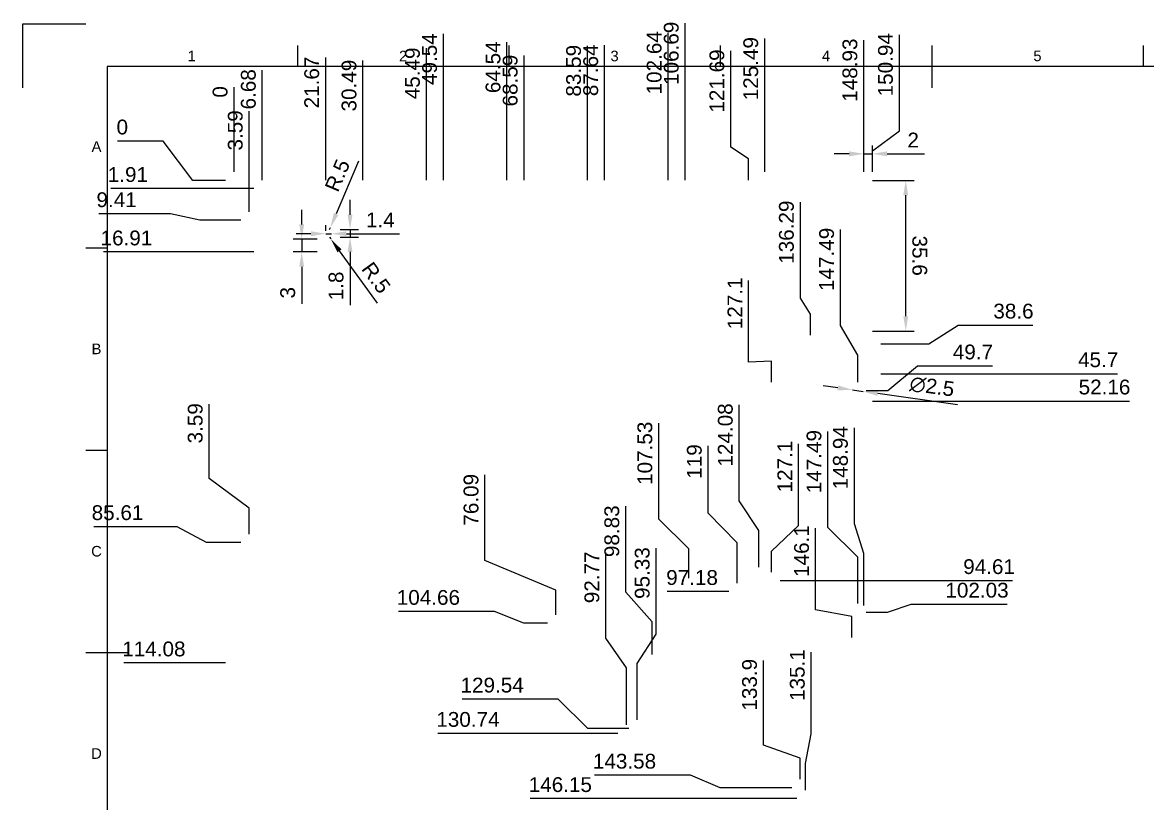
# Paper-space layout 'Sheet1' of a CAD drawing. Header units: millimetres. Extents: x 0 to 420, y 0 to 297.
# Drawn here: x 0 to 266, y 112.8 to 297.4 of the extents above; entities that cross this region are included whole.
import ezdxf
from ezdxf.enums import TextEntityAlignment as Align

# ---------------------------------------------------------------- set-up
doc = ezdxf.new("R2010")
doc.units = ezdxf.units.MM
doc.header["$LTSCALE"] = 0.75
doc.layers.add('Border', color=7, linetype='Continuous', lineweight=25)
doc.layers.add('Dimensions', color=7, linetype='Continuous', lineweight=25)
doc.styles.add('FusionTitle', font='')
doc.styles.get("Standard").update_dxf_attribs({"font": 'arial.ttf'})
doc.styles.get('FusionTitle').set_extended_font_data('Arial Unicode MS')
doc.dimstyles.new('ISO-25', dxfattribs={"dimtxt": 3.5, "dimasz": 3.5, "dimexe": 2, "dimexo": 2, "dimgap": 1.5, "dimtad": 1, "dimzin": 12, "dimdsep": 46, "dimtxsty": 'Standard', "dimcen": 0, "dimclrd": 256, "dimclre": 256, "dimclrt": 256, "dimazin": 3, "dimtp": 0.1, "dimtm": 0.1, "dimtfac": 0.714, "dimtmove": 0, "dimatfit": 3, "dimfxl": 1, "dimtzin": 12, "dimarcsym": 0})

# ---------------------------------------------------------------- blocks, each defined once
blk = doc.blocks.new('ISO_A3_SHEET')
at = {"layer": 'Border'}
for p, q in [((15, 297), (0, 297)), ((0, 297), (0, 282)), ((65, 292), (65, 287)), ((115, 292), (115, 287)), ((165, 292), (165, 287)), ((215, 292), (215, 282)), ((265, 292), (265, 287)), ((410, 287), (20, 287)), ((20, 287), (20, 10)), ((15, 244.16666), (20, 244.16666)), ((15, 196.33333), (20, 196.33333)), ((15, 148.5), (25, 148.5))]:
    blk.add_line(p, q, dxfattribs=at)
at = {"layer": 'Border', "style": 'FusionTitle'}
for s, p in [('1', (40, 289.5)), ('2', (90, 289.5)), ('3', (140, 289.5)), ('4', (190, 289.5)), ('5', (240, 289.5)), ('A', (17.5, 268.08333)), ('B', (17.5, 220.25)), ('C', (17.5, 172.41667)), ('D', (17.5, 124.58334))]:
    blk.add_text(s, height=2.5, dxfattribs=at).set_placement(p, align=Align.MIDDLE)
blk = doc.blocks.new('*D23')
at = {"layer": 'Defpoints', "color": 0, "transparency": 16777216}
for p in [(196.28, 210.55), (198.76, 210.2)]:
    blk.add_point(p, dxfattribs=at)
at = {"layer": 'Dimensions', "lineweight": -2, "transparency": 16777216}
for p, q in [((192.81, 211.04), (189.35, 211.53)), ((196.28, 210.55), (198.76, 210.2)), ((221.13, 207.05), (202.22, 209.71))]:
    blk.add_line(p, q, dxfattribs=at)
at = {"layer": 'Dimensions', "transparency": 16777216}
for points in [[(192.9, 211.62), (192.73, 210.46), (196.28, 210.55)], [(202.3, 210.29), (202.14, 209.14), (198.76, 210.2)]]:
    blk.add_solid(points, dxfattribs=at)
at = {"layer": 'Dimensions', "transparency": 16777216, "insert": (215.07, 211.32), "char_height": 3.5, "attachment_point": 5, "rotation": 351.9716}
blk.add_mtext('∅2.5', dxfattribs=at)
blk = doc.blocks.new('*D27')
at = {"layer": 'Defpoints', "color": 0, "transparency": 16777216}
for p in [(200.96, 266.37), (198.96, 260.08), (200.96, 260.08)]:
    blk.add_point(p, dxfattribs=at)
at = {"layer": 'Dimensions', "lineweight": -2, "transparency": 16777216}
for p, q in [((195.46, 266.37), (191.96, 266.37)), ((198.96, 262.08), (198.96, 268.37)), ((198.96, 266.37), (200.96, 266.37)), ((200.96, 262.08), (200.96, 268.37)), ((204.46, 266.37), (213.28, 266.37))]:
    blk.add_line(p, q, dxfattribs=at)
at = {"layer": 'Dimensions', "transparency": 16777216}
for points in [[(195.46, 266.95), (195.46, 265.78), (198.96, 266.37)], [(204.46, 266.95), (204.46, 265.78), (200.96, 266.37)]]:
    blk.add_solid(points, dxfattribs=at)
at = {"layer": 'Dimensions', "transparency": 16777216, "insert": (210.62, 269.62), "char_height": 3.5, "attachment_point": 5}
blk.add_mtext('2', dxfattribs=at)
blk = doc.blocks.new('*D28')
at = {"layer": 'Defpoints', "color": 0, "transparency": 16777216}
for p in [(198.96, 260.08), (208.86, 260.08), (198.96, 224.48)]:
    blk.add_point(p, dxfattribs=at)
at = {"layer": 'Dimensions', "lineweight": -2, "transparency": 16777216}
for p, q in [((200.96, 260.08), (210.86, 260.08)), ((208.86, 227.98), (208.86, 256.58)), ((200.96, 224.48), (210.86, 224.48))]:
    blk.add_line(p, q, dxfattribs=at)
at = {"layer": 'Dimensions', "transparency": 16777216}
for points in [[(209.44, 256.58), (208.28, 256.58), (208.86, 260.08)], [(209.45, 227.98), (208.28, 227.98), (208.86, 224.48)]]:
    blk.add_solid(points, dxfattribs=at)
at = {"layer": 'Dimensions', "transparency": 16777216, "insert": (212.15, 242.28), "char_height": 3.5, "attachment_point": 5, "rotation": 270.0066}
blk.add_mtext('35.6', dxfattribs=at)
blk = doc.blocks.new('*D29')
at = {"layer": 'Defpoints', "color": 0, "transparency": 16777216}
for p in [(50.03, 278.37), (50.03, 260.08)]:
    blk.add_point(p, dxfattribs=at)
at = {"layer": 'Dimensions', "lineweight": -2, "transparency": 16777216}
blk.add_line((50.03, 262.08), (50.03, 282.15), dxfattribs=at)
at = {"layer": 'Dimensions', "transparency": 16777216, "insert": (46.74, 281.01), "char_height": 3.5, "attachment_point": 5, "rotation": 90}
blk.add_mtext('0', dxfattribs=at)
blk = doc.blocks.new('*D30')
at = {"layer": 'Defpoints', "color": 0, "transparency": 16777216}
for p in [(56.7, 275.56), (56.7, 258.16)]:
    blk.add_point(p, dxfattribs=at)
at = {"layer": 'Dimensions', "lineweight": -2, "transparency": 16777216}
blk.add_line((56.7, 260.16), (56.7, 286.18), dxfattribs=at)
at = {"layer": 'Dimensions', "transparency": 16777216, "insert": (53.42, 281.62), "char_height": 3.5, "attachment_point": 5, "rotation": 90}
blk.add_mtext('6.68', dxfattribs=at)
blk = doc.blocks.new('*D31')
at = {"layer": 'Defpoints', "color": 0, "transparency": 16777216}
for p in [(53.61, 265.87), (53.61, 250.66)]:
    blk.add_point(p, dxfattribs=at)
at = {"layer": 'Dimensions', "lineweight": -2, "transparency": 16777216}
blk.add_line((53.61, 252.66), (53.61, 276.46), dxfattribs=at)
at = {"layer": 'Dimensions', "transparency": 16777216, "insert": (50.33, 271.91), "char_height": 3.5, "attachment_point": 5, "rotation": 90}
blk.add_mtext('3.59', dxfattribs=at)
blk = doc.blocks.new('*D32')
at = {"layer": 'Defpoints', "color": 0, "transparency": 16777216}
for p in [(71.7, 275.8), (71.7, 258.16)]:
    blk.add_point(p, dxfattribs=at)
at = {"layer": 'Dimensions', "lineweight": -2, "transparency": 16777216}
blk.add_line((71.7, 260.16), (71.7, 289.17), dxfattribs=at)
at = {"layer": 'Dimensions', "transparency": 16777216, "insert": (68.41, 283.23), "char_height": 3.5, "attachment_point": 5, "rotation": 90}
blk.add_mtext('21.67', dxfattribs=at)
blk = doc.blocks.new('*D33')
at = {"layer": 'Defpoints', "color": 0, "transparency": 16777216}
for p in [(80.51, 275.1), (80.51, 258.16)]:
    blk.add_point(p, dxfattribs=at)
at = {"layer": 'Dimensions', "lineweight": -2, "transparency": 16777216}
blk.add_line((80.51, 260.16), (80.51, 288.41), dxfattribs=at)
at = {"layer": 'Dimensions', "transparency": 16777216, "insert": (77.23, 282.5), "char_height": 3.5, "attachment_point": 5, "rotation": 90}
blk.add_mtext('30.49', dxfattribs=at)
blk = doc.blocks.new('*D34')
at = {"layer": 'Defpoints', "color": 0, "transparency": 16777216}
for p in [(95.51, 277.9), (95.51, 258.16)]:
    blk.add_point(p, dxfattribs=at)
at = {"layer": 'Dimensions', "lineweight": -2, "transparency": 16777216}
for p, q in [((95.51, 270.9), (95.51, 291.36)), ((95.51, 265.16), (95.51, 270.9)), ((95.51, 260.16), (95.51, 265.16))]:
    blk.add_line(p, q, dxfattribs=at)
at = {"layer": 'Dimensions', "transparency": 16777216, "insert": (92.23, 285.38), "char_height": 3.5, "attachment_point": 5, "rotation": 90}
blk.add_mtext('45.49', dxfattribs=at)
blk = doc.blocks.new('*D35')
at = {"layer": 'Defpoints', "color": 0, "transparency": 16777216}
for p in [(99.56, 281.29), (99.56, 258.16)]:
    blk.add_point(p, dxfattribs=at)
at = {"layer": 'Dimensions', "lineweight": -2, "transparency": 16777216}
blk.add_line((99.56, 260.16), (99.56, 294.72), dxfattribs=at)
at = {"layer": 'Dimensions', "transparency": 16777216, "insert": (96.28, 288.76), "char_height": 3.5, "attachment_point": 5, "rotation": 90}
blk.add_mtext('49.54', dxfattribs=at)
blk = doc.blocks.new('*D36')
at = {"layer": 'Defpoints', "color": 0, "transparency": 16777216}
for p in [(114.56, 279.42), (114.56, 258.16)]:
    blk.add_point(p, dxfattribs=at)
at = {"layer": 'Dimensions', "lineweight": -2, "transparency": 16777216}
for p, q in [((114.56, 272.42), (114.56, 292.73)), ((114.56, 265.42), (114.56, 272.42)), ((114.56, 260.16), (114.56, 265.42))]:
    blk.add_line(p, q, dxfattribs=at)
at = {"layer": 'Dimensions', "transparency": 16777216, "insert": (111.28, 286.83), "char_height": 3.5, "attachment_point": 5, "rotation": 90}
blk.add_mtext('64.54', dxfattribs=at)
blk = doc.blocks.new('*D37')
at = {"layer": 'Defpoints', "color": 0, "transparency": 16777216}
for p in [(118.61, 276.26), (118.61, 258.16)]:
    blk.add_point(p, dxfattribs=at)
at = {"layer": 'Dimensions', "lineweight": -2, "transparency": 16777216}
blk.add_line((118.61, 260.16), (118.61, 289.6), dxfattribs=at)
at = {"layer": 'Dimensions', "transparency": 16777216, "insert": (115.33, 283.68), "char_height": 3.5, "attachment_point": 5, "rotation": 90}
blk.add_mtext('68.59', dxfattribs=at)
blk = doc.blocks.new('*D38')
at = {"layer": 'Defpoints', "color": 0, "transparency": 16777216}
for p in [(133.61, 278.6), (133.61, 258.16)]:
    blk.add_point(p, dxfattribs=at)
at = {"layer": 'Dimensions', "lineweight": -2, "transparency": 16777216}
blk.add_line((133.61, 260.16), (133.61, 291.92), dxfattribs=at)
at = {"layer": 'Dimensions', "transparency": 16777216, "insert": (130.33, 286.01), "char_height": 3.5, "attachment_point": 5, "rotation": 90}
blk.add_mtext('83.59', dxfattribs=at)
blk = doc.blocks.new('*D39')
at = {"layer": 'Defpoints', "color": 0, "transparency": 16777216}
for p in [(137.66, 278.72), (137.66, 258.16)]:
    blk.add_point(p, dxfattribs=at)
at = {"layer": 'Dimensions', "lineweight": -2, "transparency": 16777216}
blk.add_line((137.66, 260.16), (137.66, 292.02), dxfattribs=at)
at = {"layer": 'Dimensions', "transparency": 16777216, "insert": (134.38, 286.12), "char_height": 3.5, "attachment_point": 5, "rotation": 90}
blk.add_mtext('87.64', dxfattribs=at)
blk = doc.blocks.new('*D40')
at = {"layer": 'Defpoints', "color": 0, "transparency": 16777216}
for p in [(152.66, 279.3), (152.66, 258.16)]:
    blk.add_point(p, dxfattribs=at)
at = {"layer": 'Dimensions', "lineweight": -2, "transparency": 16777216}
blk.add_line((152.66, 260.16), (152.66, 294.99), dxfattribs=at)
at = {"layer": 'Dimensions', "transparency": 16777216, "insert": (149.38, 287.89), "char_height": 3.5, "attachment_point": 5, "rotation": 90}
blk.add_mtext('102.64', dxfattribs=at)
blk = doc.blocks.new('*D41')
at = {"layer": 'Defpoints', "color": 0, "transparency": 16777216}
for p in [(156.71, 281.52), (156.71, 258.16)]:
    blk.add_point(p, dxfattribs=at)
at = {"layer": 'Dimensions', "lineweight": -2, "transparency": 16777216}
blk.add_line((156.71, 260.16), (156.71, 297.23), dxfattribs=at)
at = {"layer": 'Dimensions', "transparency": 16777216, "insert": (153.43, 290.13), "char_height": 3.5, "attachment_point": 5, "rotation": 90}
blk.add_mtext('106.69', dxfattribs=at)
blk = doc.blocks.new('*D42')
at = {"layer": 'Defpoints', "color": 0, "transparency": 16777216}
for p in [(167.5, 274.98), (171.71, 258.16)]:
    blk.add_point(p, dxfattribs=at)
at = {"layer": 'Dimensions', "lineweight": -2, "transparency": 16777216}
for p, q in [((167.5, 267.98), (167.5, 290.69)), ((171.71, 265.16), (167.5, 267.98)), ((171.71, 260.16), (171.71, 265.16))]:
    blk.add_line(p, q, dxfattribs=at)
at = {"layer": 'Dimensions', "transparency": 16777216, "insert": (164.22, 283.58), "char_height": 3.5, "attachment_point": 5, "rotation": 90}
blk.add_mtext('121.69', dxfattribs=at)
blk = doc.blocks.new('*D43')
at = {"layer": 'Defpoints', "color": 0, "transparency": 16777216}
for p in [(175.52, 277.9), (175.52, 260.08)]:
    blk.add_point(p, dxfattribs=at)
at = {"layer": 'Dimensions', "lineweight": -2, "transparency": 16777216}
blk.add_line((175.52, 262.08), (175.52, 293.61), dxfattribs=at)
at = {"layer": 'Dimensions', "transparency": 16777216, "insert": (172.23, 286.5), "char_height": 3.5, "attachment_point": 5, "rotation": 90}
blk.add_mtext('125.49', dxfattribs=at)
blk = doc.blocks.new('*D44')
at = {"layer": 'Defpoints', "color": 0, "transparency": 16777216}
for p in [(198.96, 277.55), (198.96, 260.08)]:
    blk.add_point(p, dxfattribs=at)
at = {"layer": 'Dimensions', "lineweight": -2, "transparency": 16777216}
blk.add_line((198.96, 262.08), (198.96, 293.25), dxfattribs=at)
at = {"layer": 'Dimensions', "transparency": 16777216, "insert": (195.67, 286.15), "char_height": 3.5, "attachment_point": 5, "rotation": 90}
blk.add_mtext('148.93', dxfattribs=at)
blk = doc.blocks.new('*D45')
at = {"layer": 'Defpoints', "color": 0, "transparency": 16777216}
for p in [(207.36, 278.83), (200.96, 260.08)]:
    blk.add_point(p, dxfattribs=at)
at = {"layer": 'Dimensions', "lineweight": -2, "transparency": 16777216}
for p, q in [((207.36, 271.83), (207.36, 294.52)), ((200.96, 267.08), (207.36, 271.83)), ((200.96, 262.08), (200.96, 267.08))]:
    blk.add_line(p, q, dxfattribs=at)
at = {"layer": 'Dimensions', "transparency": 16777216, "insert": (204.08, 287.43), "char_height": 3.5, "attachment_point": 5, "rotation": 90}
blk.add_mtext('150.94', dxfattribs=at)
blk = doc.blocks.new('*D46')
at = {"layer": 'Defpoints', "color": 0, "transparency": 16777216}
for p in [(44.15, 196.61), (53.61, 174.46)]:
    blk.add_point(p, dxfattribs=at)
at = {"layer": 'Dimensions', "lineweight": -2, "transparency": 16777216}
for p, q in [((44.15, 189.61), (44.15, 207.21)), ((53.61, 182.61), (44.15, 189.61)), ((53.61, 176.46), (53.61, 182.61))]:
    blk.add_line(p, q, dxfattribs=at)
at = {"layer": 'Dimensions', "transparency": 16777216, "insert": (40.86, 202.66), "char_height": 3.5, "attachment_point": 5, "rotation": 90}
blk.add_mtext('3.59', dxfattribs=at)
blk = doc.blocks.new('*D47')
at = {"layer": 'Defpoints', "color": 0, "transparency": 16777216}
for p in [(109.36, 177.19), (126.11, 155.41)]:
    blk.add_point(p, dxfattribs=at)
at = {"layer": 'Dimensions', "lineweight": -2, "transparency": 16777216}
for p, q in [((109.36, 170.19), (109.36, 190.48)), ((126.11, 163.19), (109.36, 170.19)), ((126.11, 157.41), (126.11, 163.19))]:
    blk.add_line(p, q, dxfattribs=at)
at = {"layer": 'Dimensions', "transparency": 16777216, "insert": (106.08, 184.58), "char_height": 3.5, "attachment_point": 5, "rotation": 90}
blk.add_mtext('76.09', dxfattribs=at)
blk = doc.blocks.new('*D48')
at = {"layer": 'Defpoints', "color": 0, "transparency": 16777216}
for p in [(162.17, 188.42), (169.03, 162.9)]:
    blk.add_point(p, dxfattribs=at)
at = {"layer": 'Dimensions', "lineweight": -2, "transparency": 16777216}
for p, q in [((162.17, 181.42), (162.17, 197.33)), ((169.03, 174.42), (162.17, 181.42)), ((169.03, 164.9), (169.03, 174.42))]:
    blk.add_line(p, q, dxfattribs=at)
at = {"layer": 'Dimensions', "transparency": 16777216, "insert": (158.88, 193.63), "char_height": 3.5, "attachment_point": 5, "rotation": 90}
blk.add_mtext('119', dxfattribs=at)
blk = doc.blocks.new('*D49')
at = {"layer": 'Defpoints', "color": 0, "transparency": 16777216}
for p in [(171.71, 224.11), (177.13, 210.38)]:
    blk.add_point(p, dxfattribs=at)
at = {"layer": 'Dimensions', "lineweight": -2, "transparency": 16777216}
for p, q in [((171.71, 217.11), (171.71, 236.42)), ((177.13, 217.38), (171.71, 217.11)), ((177.13, 212.38), (177.13, 217.38))]:
    blk.add_line(p, q, dxfattribs=at)
at = {"layer": 'Dimensions', "transparency": 16777216, "insert": (168.46, 231.02), "char_height": 3.5, "attachment_point": 5, "rotation": 90}
blk.add_mtext('127.1', dxfattribs=at)
blk = doc.blocks.new('*D50')
at = {"layer": 'Defpoints', "color": 0, "transparency": 16777216}
for p in [(193.45, 232.8), (197.52, 210.38)]:
    blk.add_point(p, dxfattribs=at)
at = {"layer": 'Dimensions', "lineweight": -2, "transparency": 16777216}
for p, q in [((193.45, 225.8), (193.45, 248.51)), ((197.52, 218.8), (193.45, 225.8)), ((197.52, 212.38), (197.52, 218.8))]:
    blk.add_line(p, q, dxfattribs=at)
at = {"layer": 'Dimensions', "transparency": 16777216, "insert": (190.16, 241.41), "char_height": 3.5, "attachment_point": 5, "rotation": 90}
blk.add_mtext('147.49', dxfattribs=at)
blk = doc.blocks.new('*D51')
at = {"layer": 'Defpoints', "color": 0, "transparency": 16777216}
for p in [(183.95, 239.24), (186.31, 221.48)]:
    blk.add_point(p, dxfattribs=at)
at = {"layer": 'Dimensions', "lineweight": -2, "transparency": 16777216}
for p, q in [((183.95, 232.24), (183.95, 254.95)), ((186.31, 228.48), (183.95, 232.24)), ((186.31, 223.48), (186.31, 228.48))]:
    blk.add_line(p, q, dxfattribs=at)
at = {"layer": 'Dimensions', "transparency": 16777216, "insert": (180.66, 247.84), "char_height": 3.5, "attachment_point": 5, "rotation": 90}
blk.add_mtext('136.29', dxfattribs=at)
blk = doc.blocks.new('*D52')
at = {"layer": 'Defpoints', "color": 0, "transparency": 16777216}
for p in [(183.51, 185.53), (177.13, 165.46)]:
    blk.add_point(p, dxfattribs=at)
at = {"layer": 'Dimensions', "lineweight": -2, "transparency": 16777216}
for p, q in [((183.51, 178.53), (183.51, 197.84)), ((177.13, 172.46), (183.51, 178.53)), ((177.13, 167.46), (177.13, 172.46))]:
    blk.add_line(p, q, dxfattribs=at)
at = {"layer": 'Dimensions', "transparency": 16777216, "insert": (180.26, 192.43), "char_height": 3.5, "attachment_point": 5, "rotation": 90}
blk.add_mtext('127.1', dxfattribs=at)
blk = doc.blocks.new('*D53')
at = {"layer": 'Defpoints', "color": 0, "transparency": 16777216}
for p in [(190.47, 185), (197.52, 158.04)]:
    blk.add_point(p, dxfattribs=at)
at = {"layer": 'Dimensions', "lineweight": -2, "transparency": 16777216}
for p, q in [((190.47, 178), (190.47, 200.71)), ((197.52, 171), (190.47, 178)), ((197.52, 160.04), (197.52, 171))]:
    blk.add_line(p, q, dxfattribs=at)
at = {"layer": 'Dimensions', "transparency": 16777216, "insert": (187.18, 193.6), "char_height": 3.5, "attachment_point": 5, "rotation": 90}
blk.add_mtext('147.49', dxfattribs=at)
blk = doc.blocks.new('*D54')
at = {"layer": 'Defpoints', "color": 0, "transparency": 16777216}
for p in [(169.49, 191.31), (174.11, 166.65)]:
    blk.add_point(p, dxfattribs=at)
at = {"layer": 'Dimensions', "lineweight": -2, "transparency": 16777216}
for p, q in [((169.49, 184.31), (169.49, 207.01)), ((174.11, 177.31), (169.49, 184.31)), ((174.11, 168.65), (174.11, 177.31))]:
    blk.add_line(p, q, dxfattribs=at)
at = {"layer": 'Dimensions', "transparency": 16777216, "insert": (166.21, 199.91), "char_height": 3.5, "attachment_point": 5, "rotation": 90}
blk.add_mtext('124.08', dxfattribs=at)
blk = doc.blocks.new('*D55')
at = {"layer": 'Defpoints', "color": 0, "transparency": 16777216}
for p in [(196.72, 185.91), (198.96, 157.61)]:
    blk.add_point(p, dxfattribs=at)
at = {"layer": 'Dimensions', "lineweight": -2, "transparency": 16777216}
for p, q in [((196.72, 178.91), (196.72, 201.6)), ((198.96, 171.91), (196.72, 178.91)), ((198.96, 159.61), (198.96, 171.91))]:
    blk.add_line(p, q, dxfattribs=at)
at = {"layer": 'Dimensions', "transparency": 16777216, "insert": (193.43, 194.51), "char_height": 3.5, "attachment_point": 5, "rotation": 90}
blk.add_mtext('148.94', dxfattribs=at)
blk = doc.blocks.new('*D56')
at = {"layer": 'Defpoints', "color": 0, "transparency": 16777216}
for p in [(150.47, 186.97), (157.56, 164.05)]:
    blk.add_point(p, dxfattribs=at)
at = {"layer": 'Dimensions', "lineweight": -2, "transparency": 16777216}
for p, q in [((150.47, 179.97), (150.47, 202.67)), ((157.56, 172.97), (150.47, 179.97)), ((157.56, 166.05), (157.56, 172.97))]:
    blk.add_line(p, q, dxfattribs=at)
at = {"layer": 'Dimensions', "transparency": 16777216, "insert": (147.18, 195.57), "char_height": 3.5, "attachment_point": 5, "rotation": 90}
blk.add_mtext('107.53', dxfattribs=at)
blk = doc.blocks.new('*D57')
at = {"layer": 'Defpoints', "color": 0, "transparency": 16777216}
for p in [(149.85, 159.84), (145.36, 130.54)]:
    blk.add_point(p, dxfattribs=at)
at = {"layer": 'Dimensions', "lineweight": -2, "transparency": 16777216}
for p, q in [((149.85, 152.84), (149.85, 173.15)), ((145.36, 145.84), (149.85, 152.84)), ((145.36, 132.54), (145.36, 145.84))]:
    blk.add_line(p, q, dxfattribs=at)
at = {"layer": 'Dimensions', "transparency": 16777216, "insert": (146.56, 167.25), "char_height": 3.5, "attachment_point": 5, "rotation": 90}
blk.add_mtext('95.33', dxfattribs=at)
blk = doc.blocks.new('*D58')
at = {"layer": 'Defpoints', "color": 0, "transparency": 16777216}
for p in [(137.94, 158.83), (142.79, 129.34)]:
    blk.add_point(p, dxfattribs=at)
at = {"layer": 'Dimensions', "lineweight": -2, "transparency": 16777216}
for p, q in [((137.94, 151.83), (137.94, 172.15)), ((142.79, 144.83), (137.94, 151.83)), ((142.79, 131.34), (142.79, 144.83))]:
    blk.add_line(p, q, dxfattribs=at)
at = {"layer": 'Dimensions', "transparency": 16777216, "insert": (134.65, 166.24), "char_height": 3.5, "attachment_point": 5, "rotation": 90}
blk.add_mtext('92.77', dxfattribs=at)
blk = doc.blocks.new('*D59')
at = {"layer": 'Defpoints', "color": 0, "transparency": 16777216}
for p in [(142.66, 169.73), (148.86, 146)]:
    blk.add_point(p, dxfattribs=at)
at = {"layer": 'Dimensions', "lineweight": -2, "transparency": 16777216}
for p, q in [((142.66, 162.73), (142.66, 183.04)), ((148.86, 155.73), (142.66, 162.73)), ((148.86, 148), (148.86, 155.73))]:
    blk.add_line(p, q, dxfattribs=at)
at = {"layer": 'Dimensions', "transparency": 16777216, "insert": (139.37, 177.14), "char_height": 3.5, "attachment_point": 5, "rotation": 90}
blk.add_mtext('98.83', dxfattribs=at)
blk = doc.blocks.new('*D60')
at = {"layer": 'Defpoints', "color": 0, "transparency": 16777216}
for p in [(175.22, 133.6), (183.93, 116.49)]:
    blk.add_point(p, dxfattribs=at)
at = {"layer": 'Dimensions', "lineweight": -2, "transparency": 16777216}
for p, q in [((175.22, 126.6), (175.22, 146.59)), ((183.93, 123.49), (175.22, 126.6)), ((183.93, 118.49), (183.93, 123.49))]:
    blk.add_line(p, q, dxfattribs=at)
at = {"layer": 'Dimensions', "transparency": 16777216, "insert": (171.94, 140.85), "char_height": 3.5, "attachment_point": 5, "rotation": 90}
blk.add_mtext('133.9', dxfattribs=at)
blk = doc.blocks.new('*D61')
at = {"layer": 'Defpoints', "color": 0, "transparency": 16777216}
for p in [(186.51, 136.23), (185.13, 113.93)]:
    blk.add_point(p, dxfattribs=at)
at = {"layer": 'Dimensions', "lineweight": -2, "transparency": 16777216}
for p, q in [((186.51, 129.23), (186.51, 148.54)), ((185.13, 122.23), (186.51, 129.23)), ((185.13, 115.93), (185.13, 122.23))]:
    blk.add_line(p, q, dxfattribs=at)
at = {"layer": 'Dimensions', "transparency": 16777216, "insert": (183.23, 143.14), "char_height": 3.5, "attachment_point": 5, "rotation": 90}
blk.add_mtext('135.1', dxfattribs=at)
blk = doc.blocks.new('*D62')
at = {"layer": 'Defpoints', "color": 0, "transparency": 16777216}
for p in [(187.53, 165.55), (196.13, 150)]:
    blk.add_point(p, dxfattribs=at)
at = {"layer": 'Dimensions', "lineweight": -2, "transparency": 16777216}
for p, q in [((187.53, 158.55), (187.53, 177.86)), ((196.13, 157), (187.53, 158.55)), ((196.13, 152), (196.13, 157))]:
    blk.add_line(p, q, dxfattribs=at)
at = {"layer": 'Dimensions', "transparency": 16777216, "insert": (184.24, 172.46), "char_height": 3.5, "attachment_point": 5, "rotation": 90}
blk.add_mtext('146.1', dxfattribs=at)
blk = doc.blocks.new('*D63')
at = {"layer": 'Defpoints', "color": 0, "transparency": 16777216}
for p in [(26.24, 269.39), (50.03, 260.08)]:
    blk.add_point(p, dxfattribs=at)
at = {"layer": 'Dimensions', "lineweight": -2, "transparency": 16777216}
for p, q in [((33.24, 269.39), (22.46, 269.39)), ((40.24, 260.08), (33.24, 269.39)), ((48.03, 260.08), (40.24, 260.08))]:
    blk.add_line(p, q, dxfattribs=at)
at = {"layer": 'Dimensions', "transparency": 16777216, "insert": (23.6, 272.68), "char_height": 3.5, "attachment_point": 5}
blk.add_mtext('0', dxfattribs=at)
blk = doc.blocks.new('*D64')
at = {"layer": 'Defpoints', "color": 0, "transparency": 16777216}
for p in [(30.46, 258.16), (56.7, 258.16)]:
    blk.add_point(p, dxfattribs=at)
at = {"layer": 'Dimensions', "lineweight": -2, "transparency": 16777216}
blk.add_line((54.7, 258.16), (20.87, 258.16), dxfattribs=at)
at = {"layer": 'Dimensions', "transparency": 16777216, "insert": (24.92, 261.45), "char_height": 3.5, "attachment_point": 5}
blk.add_mtext('1.91', dxfattribs=at)
blk = doc.blocks.new('*D65')
at = {"layer": 'Defpoints', "color": 0, "transparency": 16777216}
for p in [(39.67, 146), (50.03, 146)]:
    blk.add_point(p, dxfattribs=at)
at = {"layer": 'Dimensions', "lineweight": -2, "transparency": 16777216}
blk.add_line((48.03, 146), (23.96, 146), dxfattribs=at)
at = {"layer": 'Dimensions', "transparency": 16777216, "insert": (31.07, 149.29), "char_height": 3.5, "attachment_point": 5}
blk.add_mtext('114.08', dxfattribs=at)
blk = doc.blocks.new('*D66')
at = {"layer": 'Defpoints', "color": 0, "transparency": 16777216}
for p in [(113.92, 129.34), (142.79, 129.34)]:
    blk.add_point(p, dxfattribs=at)
at = {"layer": 'Dimensions', "lineweight": -2, "transparency": 16777216}
blk.add_line((140.79, 129.34), (98.24, 129.34), dxfattribs=at)
at = {"layer": 'Dimensions', "transparency": 16777216, "insert": (105.33, 132.63), "char_height": 3.5, "attachment_point": 5}
blk.add_mtext('130.74', dxfattribs=at)
blk = doc.blocks.new('*D67')
at = {"layer": 'Defpoints', "color": 0, "transparency": 16777216}
for p in [(135.8, 113.93), (185.13, 113.93)]:
    blk.add_point(p, dxfattribs=at)
at = {"layer": 'Dimensions', "lineweight": -2, "transparency": 16777216}
blk.add_line((183.13, 113.93), (120.07, 113.93), dxfattribs=at)
at = {"layer": 'Dimensions', "transparency": 16777216, "insert": (127.18, 117.22), "char_height": 3.5, "attachment_point": 5}
blk.add_mtext('146.15', dxfattribs=at)
blk = doc.blocks.new('*D68')
at = {"layer": 'Defpoints', "color": 0, "transparency": 16777216}
for p in [(150.95, 119.46), (183.93, 116.49)]:
    blk.add_point(p, dxfattribs=at)
at = {"layer": 'Dimensions', "lineweight": -2, "transparency": 16777216}
for p, q in [((157.95, 119.46), (135.25, 119.46)), ((164.95, 116.49), (157.95, 119.46)), ((181.93, 116.49), (164.95, 116.49))]:
    blk.add_line(p, q, dxfattribs=at)
at = {"layer": 'Dimensions', "transparency": 16777216, "insert": (142.35, 122.75), "char_height": 3.5, "attachment_point": 5}
blk.add_mtext('143.58', dxfattribs=at)
blk = doc.blocks.new('*D69')
at = {"layer": 'Defpoints', "color": 0, "transparency": 16777216}
for p in [(119.65, 137.45), (145.36, 130.54)]:
    blk.add_point(p, dxfattribs=at)
at = {"layer": 'Dimensions', "lineweight": -2, "transparency": 16777216}
for p, q in [((126.65, 137.45), (103.96, 137.45)), ((133.65, 130.54), (126.65, 137.45)), ((143.36, 130.54), (133.65, 130.54))]:
    blk.add_line(p, q, dxfattribs=at)
at = {"layer": 'Dimensions', "transparency": 16777216, "insert": (111.06, 140.74), "char_height": 3.5, "attachment_point": 5}
blk.add_mtext('129.54', dxfattribs=at)
blk = doc.blocks.new('*D70')
at = {"layer": 'Defpoints', "color": 0, "transparency": 16777216}
for p in [(71.7, 246.16), (66.02, 243.16), (71.7, 243.16)]:
    blk.add_point(p, dxfattribs=at)
at = {"layer": 'Dimensions', "lineweight": -2, "transparency": 16777216}
for p, q in [((66.02, 249.66), (66.02, 253.16)), ((69.7, 246.16), (64.02, 246.16)), ((66.02, 246.16), (66.02, 243.16)), ((69.7, 243.16), (64.02, 243.16)), ((66.02, 239.66), (66.02, 230.87))]:
    blk.add_line(p, q, dxfattribs=at)
at = {"layer": 'Dimensions', "transparency": 16777216}
for points in [[(65.44, 249.66), (66.6, 249.66), (66.02, 246.16)], [(65.44, 239.66), (66.6, 239.66), (66.02, 243.16)]]:
    blk.add_solid(points, dxfattribs=at)
at = {"layer": 'Dimensions', "transparency": 16777216, "insert": (62.73, 233.52), "char_height": 3.5, "attachment_point": 5, "rotation": 90}
blk.add_mtext('3', dxfattribs=at)
blk = doc.blocks.new('*D72')
at = {"layer": 'Defpoints', "color": 0, "transparency": 16777216}
for p in [(73.1, 248.46), (73.1, 246.66), (77.45, 246.66)]:
    blk.add_point(p, dxfattribs=at)
at = {"layer": 'Dimensions', "lineweight": -2, "transparency": 16777216}
for p, q in [((77.45, 251.96), (77.45, 255.46)), ((75.1, 248.46), (79.45, 248.46)), ((77.45, 248.46), (77.45, 246.66)), ((75.1, 246.66), (79.45, 246.66)), ((77.45, 243.16), (77.45, 230.61))]:
    blk.add_line(p, q, dxfattribs=at)
at = {"layer": 'Dimensions', "transparency": 16777216}
for points in [[(76.87, 251.96), (78.03, 251.96), (77.45, 248.46)], [(76.87, 243.16), (78.03, 243.16), (77.45, 246.66)]]:
    blk.add_solid(points, dxfattribs=at)
at = {"layer": 'Dimensions', "transparency": 16777216, "insert": (74.16, 235.14), "char_height": 3.5, "attachment_point": 5, "rotation": 90}
blk.add_mtext('1.8', dxfattribs=at)
blk = doc.blocks.new('*D73')
at = {"layer": 'Defpoints', "color": 0, "transparency": 16777216}
for p in [(72.6, 248.46), (72.8, 248.92)]:
    blk.add_point(p, dxfattribs=at)
at = {"layer": 'Dimensions', "lineweight": -2, "transparency": 16777216}
for p, q in [((79.46, 264.6), (74.17, 252.15)), ((72.6, 248.46), (72.8, 248.92))]:
    blk.add_line(p, q, dxfattribs=at)
at = {"layer": 'Dimensions', "transparency": 16777216}
blk.add_solid([(73.63, 252.37), (74.7, 251.92), (72.8, 248.92)], dxfattribs=at)
at = {"layer": 'Dimensions', "transparency": 16777216, "insert": (74.48, 261.26), "char_height": 3.5, "attachment_point": 5, "rotation": 66.9656}
blk.add_mtext('R.5', dxfattribs=at)
blk = doc.blocks.new('*D74')
at = {"layer": 'Defpoints', "color": 0, "transparency": 16777216}
for p in [(72.6, 246.66), (72.9, 246.26)]:
    blk.add_point(p, dxfattribs=at)
at = {"layer": 'Dimensions', "lineweight": -2, "transparency": 16777216}
for p, q in [((72.6, 246.66), (72.9, 246.26)), ((83.91, 231.08), (74.95, 243.43))]:
    blk.add_line(p, q, dxfattribs=at)
at = {"layer": 'Dimensions', "transparency": 16777216}
blk.add_solid([(75.42, 243.77), (74.48, 243.08), (72.9, 246.26)], dxfattribs=at)
at = {"layer": 'Dimensions', "transparency": 16777216, "insert": (83.62, 237.07), "char_height": 3.5, "attachment_point": 5, "rotation": 305.9596}
blk.add_mtext('R.5', dxfattribs=at)
blk = doc.blocks.new('*D75')
at = {"layer": 'Defpoints', "color": 0, "transparency": 16777216}
for p in [(73.1, 247.48), (73.1, 247.48), (71.7, 246.16)]:
    blk.add_point(p, dxfattribs=at)
at = {"layer": 'Dimensions', "lineweight": -2, "transparency": 16777216}
for p, q in [((68.2, 247.48), (64.7, 247.48)), ((71.7, 248.16), (71.7, 249.48)), ((71.7, 247.48), (73.1, 247.48)), ((76.6, 247.48), (89.13, 247.48))]:
    blk.add_line(p, q, dxfattribs=at)
at = {"layer": 'Dimensions', "transparency": 16777216}
for points in [[(68.2, 248.06), (68.2, 246.9), (71.7, 247.48)], [(76.6, 248.06), (76.6, 246.9), (73.1, 247.48)]]:
    blk.add_solid(points, dxfattribs=at)
at = {"layer": 'Dimensions', "transparency": 16777216, "insert": (84.62, 250.74), "char_height": 3.5, "attachment_point": 5}
blk.add_mtext('1.4', dxfattribs=at)
blk = doc.blocks.new('*D76')
at = {"layer": 'Defpoints', "color": 0, "transparency": 16777216}
for p in [(31.48, 243.16), (56.7, 243.16)]:
    blk.add_point(p, dxfattribs=at)
at = {"layer": 'Dimensions', "lineweight": -2, "transparency": 16777216}
blk.add_line((54.7, 243.16), (19.17, 243.16), dxfattribs=at)
at = {"layer": 'Dimensions', "transparency": 16777216, "insert": (24.58, 246.45), "char_height": 3.5, "attachment_point": 5}
blk.add_mtext('16.91', dxfattribs=at)
blk = doc.blocks.new('*D77')
at = {"layer": 'Defpoints', "color": 0, "transparency": 16777216}
for p in [(27.96, 252.21), (53.61, 250.66)]:
    blk.add_point(p, dxfattribs=at)
at = {"layer": 'Dimensions', "lineweight": -2, "transparency": 16777216}
for p, q in [((34.96, 252.21), (18.04, 252.21)), ((41.96, 250.66), (34.96, 252.21)), ((51.61, 250.66), (41.96, 250.66))]:
    blk.add_line(p, q, dxfattribs=at)
at = {"layer": 'Dimensions', "transparency": 16777216, "insert": (22.25, 255.49), "char_height": 3.5, "attachment_point": 5}
blk.add_mtext('9.41', dxfattribs=at)
blk = doc.blocks.new('*D78')
at = {"layer": 'Defpoints', "color": 0, "transparency": 16777216}
for p in [(29.54, 178.22), (53.61, 174.46)]:
    blk.add_point(p, dxfattribs=at)
at = {"layer": 'Dimensions', "lineweight": -2, "transparency": 16777216}
for p, q in [((36.54, 178.22), (16.9, 178.22)), ((43.54, 174.46), (36.54, 178.22)), ((51.61, 174.46), (43.54, 174.46))]:
    blk.add_line(p, q, dxfattribs=at)
at = {"layer": 'Dimensions', "transparency": 16777216, "insert": (22.47, 181.51), "char_height": 3.5, "attachment_point": 5}
blk.add_mtext('85.61', dxfattribs=at)
blk = doc.blocks.new('*D79')
at = {"layer": 'Defpoints', "color": 0, "transparency": 16777216}
for p in [(104.58, 158.18), (126.11, 155.41)]:
    blk.add_point(p, dxfattribs=at)
at = {"layer": 'Dimensions', "lineweight": -2, "transparency": 16777216}
for p, q in [((111.58, 158.18), (88.88, 158.18)), ((118.58, 155.41), (111.58, 158.18)), ((124.11, 155.41), (118.58, 155.41))]:
    blk.add_line(p, q, dxfattribs=at)
at = {"layer": 'Dimensions', "transparency": 16777216, "insert": (95.98, 161.47), "char_height": 3.5, "attachment_point": 5}
blk.add_mtext('104.66', dxfattribs=at)
blk = doc.blocks.new('*D80')
at = {"layer": 'Defpoints', "color": 0, "transparency": 16777216}
for p in [(217.11, 159.89), (197.52, 158.04)]:
    blk.add_point(p, dxfattribs=at)
at = {"layer": 'Dimensions', "lineweight": -2, "transparency": 16777216}
for p, q in [((204.52, 158.04), (210.11, 159.89)), ((210.11, 159.89), (232.81, 159.89)), ((199.52, 158.04), (204.52, 158.04))]:
    blk.add_line(p, q, dxfattribs=at)
at = {"layer": 'Dimensions', "transparency": 16777216, "insert": (225.71, 163.18), "char_height": 3.5, "attachment_point": 5}
blk.add_mtext('102.03', dxfattribs=at)
blk = doc.blocks.new('*D81')
at = {"layer": 'Defpoints', "color": 0, "transparency": 16777216}
for p in [(177.13, 165.46), (221.51, 165.46)]:
    blk.add_point(p, dxfattribs=at)
at = {"layer": 'Dimensions', "lineweight": -2, "transparency": 16777216}
blk.add_line((179.13, 165.46), (234.14, 165.46), dxfattribs=at)
at = {"layer": 'Dimensions', "transparency": 16777216, "insert": (228.57, 168.75), "char_height": 3.5, "attachment_point": 5}
blk.add_mtext('94.61', dxfattribs=at)
blk = doc.blocks.new('*D82')
at = {"layer": 'Defpoints', "color": 0, "transparency": 16777216}
for p in [(218.64, 216.21), (197.52, 210.38)]:
    blk.add_point(p, dxfattribs=at)
at = {"layer": 'Dimensions', "lineweight": -2, "transparency": 16777216}
for p, q in [((204.64, 210.38), (211.64, 216.21)), ((211.64, 216.21), (229.37, 216.21)), ((199.52, 210.38), (204.64, 210.38))]:
    blk.add_line(p, q, dxfattribs=at)
at = {"layer": 'Dimensions', "transparency": 16777216, "insert": (224.75, 219.5), "char_height": 3.5, "attachment_point": 5}
blk.add_mtext('49.7', dxfattribs=at)
blk = doc.blocks.new('*D83')
at = {"layer": 'Defpoints', "color": 0, "transparency": 16777216}
for p in [(228.29, 225.87), (200.96, 221.48)]:
    blk.add_point(p, dxfattribs=at)
at = {"layer": 'Dimensions', "lineweight": -2, "transparency": 16777216}
for p, q in [((214.29, 221.48), (221.29, 225.87)), ((221.29, 225.87), (238.88, 225.87)), ((202.96, 221.48), (214.29, 221.48))]:
    blk.add_line(p, q, dxfattribs=at)
at = {"layer": 'Dimensions', "transparency": 16777216, "insert": (234.33, 229.16), "char_height": 3.5, "attachment_point": 5}
blk.add_mtext('38.6', dxfattribs=at)
blk = doc.blocks.new('*D84')
at = {"layer": 'Defpoints', "color": 0, "transparency": 16777216}
for p in [(200.96, 214.38), (248.24, 214.38)]:
    blk.add_point(p, dxfattribs=at)
at = {"layer": 'Dimensions', "lineweight": -2, "transparency": 16777216}
blk.add_line((202.96, 214.38), (258.97, 214.38), dxfattribs=at)
at = {"layer": 'Dimensions', "transparency": 16777216, "insert": (254.36, 217.66), "char_height": 3.5, "attachment_point": 5}
blk.add_mtext('45.7', dxfattribs=at)
blk = doc.blocks.new('*D85')
at = {"layer": 'Defpoints', "color": 0, "transparency": 16777216}
for p in [(198.96, 207.92), (248.46, 207.92)]:
    blk.add_point(p, dxfattribs=at)
at = {"layer": 'Dimensions', "lineweight": -2, "transparency": 16777216}
blk.add_line((200.96, 207.92), (261.77, 207.92), dxfattribs=at)
at = {"layer": 'Dimensions', "transparency": 16777216, "insert": (255.86, 211.21), "char_height": 3.5, "attachment_point": 5}
blk.add_mtext('52.16', dxfattribs=at)
blk = doc.blocks.new('*D86')
at = {"layer": 'Defpoints', "color": 0, "transparency": 16777216}
for p in [(165.74, 162.9), (169.03, 162.9)]:
    blk.add_point(p, dxfattribs=at)
at = {"layer": 'Dimensions', "lineweight": -2, "transparency": 16777216}
blk.add_line((167.03, 162.9), (152.42, 162.9), dxfattribs=at)
at = {"layer": 'Dimensions', "transparency": 16777216, "insert": (158.33, 166.18), "char_height": 3.5, "attachment_point": 5}
blk.add_mtext('97.18', dxfattribs=at)

psp = doc.layouts.new('Sheet1')

# ---------------------------------------------------------------- block references
at = {"layer": 'Border'}
psp.add_blockref('ISO_A3_SHEET', (0, 0), dxfattribs=at)

# ---------------------------------------------------------------- dimensions: what is measured, and where the dimension line sits
at = {"layer": 'Dimensions'}
for feature_location, offset, dtype, origin, picture, middle in [((156.715, 258.164), (0, 23.357), 1, (50.027, 260.077), '*D41', (153.428, 290.125)), ((152.665, 258.164), (0, 21.137), 1, (50.027, 260.077), '*D40', (149.378, 287.895)), ((200.965, 260.077), (6.399, 18.757), 1, (50.027, 260.077), '*D45', (204.076, 287.427)), ((99.565, 258.164), (0, 23.123), 1, (50.027, 260.077), '*D35', (96.278, 288.756)), ((175.519, 260.077), (0, 17.822), 1, (50.027, 260.077), '*D43', (172.232, 286.503)), ((198.961, 260.077), (0, 17.472), 1, (50.027, 260.077), '*D44', (195.672, 286.149)), ((114.564, 258.164), (0, 21.254), 1, (50.027, 260.077), '*D36', (111.277, 286.826)), ((137.665, 258.164), (0, 20.553), 1, (50.027, 260.077), '*D39', (134.378, 286.118)), ((133.614, 258.164), (0, 20.436), 1, (50.027, 260.077), '*D38', (130.326, 286.012)), ((95.514, 258.164), (0, 19.735), 1, (50.027, 260.077), '*D34', (92.227, 285.379)), ((171.715, 258.164), (-4.211, 16.814), 1, (50.027, 260.077), '*D42', (164.216, 283.583)), ((118.615, 258.164), (0, 18.099), 1, (50.027, 260.077), '*D37', (115.328, 283.682)), ((71.7016, 258.1644), (0, 17.6322), 1, (50.0268, 260.0774), '*D32', (68.4146, 283.2318)), ((80.515, 258.164), (0, 16.931), 1, (50.027, 260.077), '*D33', (77.227, 282.503)), ((56.7023, 258.1644), (0, 17.3985), 1, (50.0268, 260.0774), '*D30', (53.4153, 281.6218)), ((50.026774205, 260.077428858), (0, 18.289489122), 1, (50.026774205, 260.077428858), '*D29', (46.739768748, 281.008118526)), ((50.026774205, 260.077428858), (-23.788939406, 9.316795984), 0, (50.026774205, 260.077428858), '*D63', (23.596634253, 272.681230299)), ((53.615, 250.665), (0, 15.201), 1, (50.027, 260.077), '*D31', (50.326, 271.914)), ((56.702, 258.164), (-26.243, 0), 0, (50.027, 260.077), '*D64', (24.916, 261.451)), ((53.615, 174.464), (-24.072, 3.758), 0, (50.027, 260.077), '*D78', (22.472, 181.51)), ((53.615, 250.665), (-25.656, 1.542), 0, (50.027, 260.077), '*D77', (22.25, 255.494)), ((56.702, 243.164), (-25.222, 0), 0, (50.027, 260.077), '*D76', (24.577, 246.451)), ((50.0268, 146.0018), (-10.3577, 0), 0, (50.0268, 260.0774), '*D65', (31.0652, 149.2888)), ((53.615, 174.464), (-9.461, 22.147), 1, (50.027, 260.077), '*D46', (40.865, 202.66)), ((126.114, 155.415), (-16.749, 21.772), 1, (50.027, 260.077), '*D47', (106.078, 184.581)), ((169.028, 162.895), (-6.862, 25.525), 1, (50.027, 260.077), '*D48', (158.879, 193.626)), ((177.127, 210.377), (-5.412, 13.737), 1, (50.027, 260.077), '*D49', (168.457, 231.017)), ((197.518, 210.377), (-4.07, 22.425), 1, (50.027, 260.077), '*D50', (190.161, 241.407)), ((186.315, 221.477), (-2.368, 17.761), 1, (50.027, 260.077), '*D51', (180.658, 247.843)), ((177.127, 165.465), (6.387, 20.067), 1, (50.027, 260.077), '*D52', (180.256, 192.434)), ((197.518, 158.043), (-7.047, 26.957), 1, (50.027, 260.077), '*D53', (187.184, 193.604)), ((174.109, 166.655), (-4.617, 24.652), 1, (50.027, 260.077), '*D54', (166.205, 199.911)), ((198.965, 157.608), (-2.247, 28.304), 1, (50.027, 260.077), '*D55', (193.431, 194.505)), ((157.556, 164.045), (-7.088, 22.924), 1, (50.027, 260.077), '*D56', (147.18, 195.569)), ((145.357, 130.537), (4.492, 29.303), 1, (50.027, 260.077), '*D57', (146.561, 167.245)), ((142.794, 129.342), (-4.853, 29.493), 1, (50.027, 260.077), '*D58', (134.654, 166.24)), ((148.859, 146.002), (-6.202, 23.731), 1, (50.027, 260.077), '*D59', (139.369, 177.138)), ((183.9315, 116.4938), (-8.7067, 17.1105), 1, (50.0268, 260.0774), '*D60', (171.9366, 140.8485)), ((185.127, 113.93), (1.388, 22.302), 1, (50.027, 260.077), '*D61', (183.227, 143.135)), ((196.13, 150.002), (-8.602, 15.551), 1, (50.027, 260.077), '*D62', (184.241, 172.456)), ((142.7939, 129.3415), (-28.8695, 0), 0, (50.0268, 260.0774), '*D66', (105.3313, 132.6297)), ((185.127, 113.93), (-49.329, 0), 0, (50.027, 260.077), '*D67', (127.185, 117.217)), ((183.932, 116.494), (-32.979, 2.964), 0, (50.027, 260.077), '*D68', (142.349, 122.746)), ((145.357, 130.537), (-25.709, 6.915), 0, (50.027, 260.077), '*D69', (111.055, 140.739)), ((126.114, 155.415), (-21.537, 2.765), 0, (50.027, 260.077), '*D79', (95.977, 161.467)), ((197.518, 158.043), (19.595, 1.849), 0, (50.027, 260.077), '*D80', (225.713, 163.18)), ((177.127, 165.465), (44.38, 0), 0, (50.027, 260.077), '*D81', (228.574, 168.752)), ((197.518, 210.377), (21.119, 5.834), 0, (50.027, 260.077), '*D82', (224.753, 219.499)), ((200.965, 221.477), (27.326, 4.393), 0, (50.027, 260.077), '*D83', (234.334, 229.158)), ((200.965, 214.377), (47.278, 0), 0, (50.027, 260.077), '*D84', (254.358, 217.657)), ((198.9647, 207.9222), (49.4937, 0), 0, (50.0268, 260.0774), '*D85', (255.8625, 211.2092)), ((169.028, 162.895), (-3.29, 0), 0, (50.027, 260.077), '*D86', (158.329, 166.182))]:
    dim = psp.add_ordinate_dim(feature_location=feature_location, offset=offset, dtype=dtype, origin=origin, dimstyle='ISO-25', override={"dimlfac": -1}, dxfattribs=at)
    dim.commit()
    dim.dimension.update_dxf_attribs({"geometry": picture, "text_midpoint": middle})
for p1, p2, distance, picture, middle in [((198.961, 260.077), (200.965, 260.077), 6.29, '*D27', (210.624, 269.625)), ((198.965, 224.477), (198.961, 260.077), -9.899, '*D28', (212.15, 242.279)), ((73.102, 248.464), (73.102, 246.664), 4.347, '*D72', (74.162, 235.14)), ((71.702, 246.164), (71.702, 243.164), -5.682, '*D70', (62.731, 233.518))]:
    dim = psp.add_aligned_dim(p1=p1, p2=p2, distance=distance, dimstyle='ISO-25', override={"dimlfac": -1, "dimclrd": 256, "dimclre": 256}, dxfattribs=at)
    dim.commit()
    dim.dimension.update_dxf_attribs({"geometry": picture, "text_midpoint": middle})
dim = psp.add_radius_dim(center=(72.602, 248.464), mpoint=(72.797, 248.925), dimstyle='ISO-25', override={"dimlfac": -1, "dimse1": 1, "dimclrd": 256, "dimclre": 256}, dxfattribs=at)
dim.commit()
dim.dimension.update_dxf_attribs({"geometry": '*D73', "text_midpoint": (77.498, 259.981)})
dim = psp.add_linear_dim(base=(73.102, 247.48), p1=(71.702, 246.164), p2=(73.102, 247.48), dimstyle='ISO-25', override={"dimlfac": -1, "dimclrd": 256, "dimclre": 256}, dxfattribs=at)
dim.commit()
dim.dimension.update_dxf_attribs({"geometry": '*D75', "text_midpoint": (84.616, 250.737)})
dim = psp.add_radius_dim(center=(72.602, 246.664), mpoint=(72.895, 246.26), dimstyle='ISO-25', override={"dimlfac": -1, "dimse1": 1, "dimclrd": 256, "dimclre": 256}, dxfattribs=at)
dim.commit()
dim.dimension.update_dxf_attribs({"geometry": '*D74', "text_midpoint": (80.962, 235.14), "dimtype": 164})
dim = psp.add_diameter_dim_2p(p1=(196.28, 210.552), p2=(198.756, 210.203), dimstyle='ISO-25', override={"dimlfac": -1, "dimclrd": 256, "dimclre": 256}, dxfattribs=at)
dim.commit()
dim.dimension.update_dxf_attribs({"geometry": '*D23', "text_midpoint": (214.596, 207.969), "dimtype": 163})

doc.saveas('drawing.dxf')
